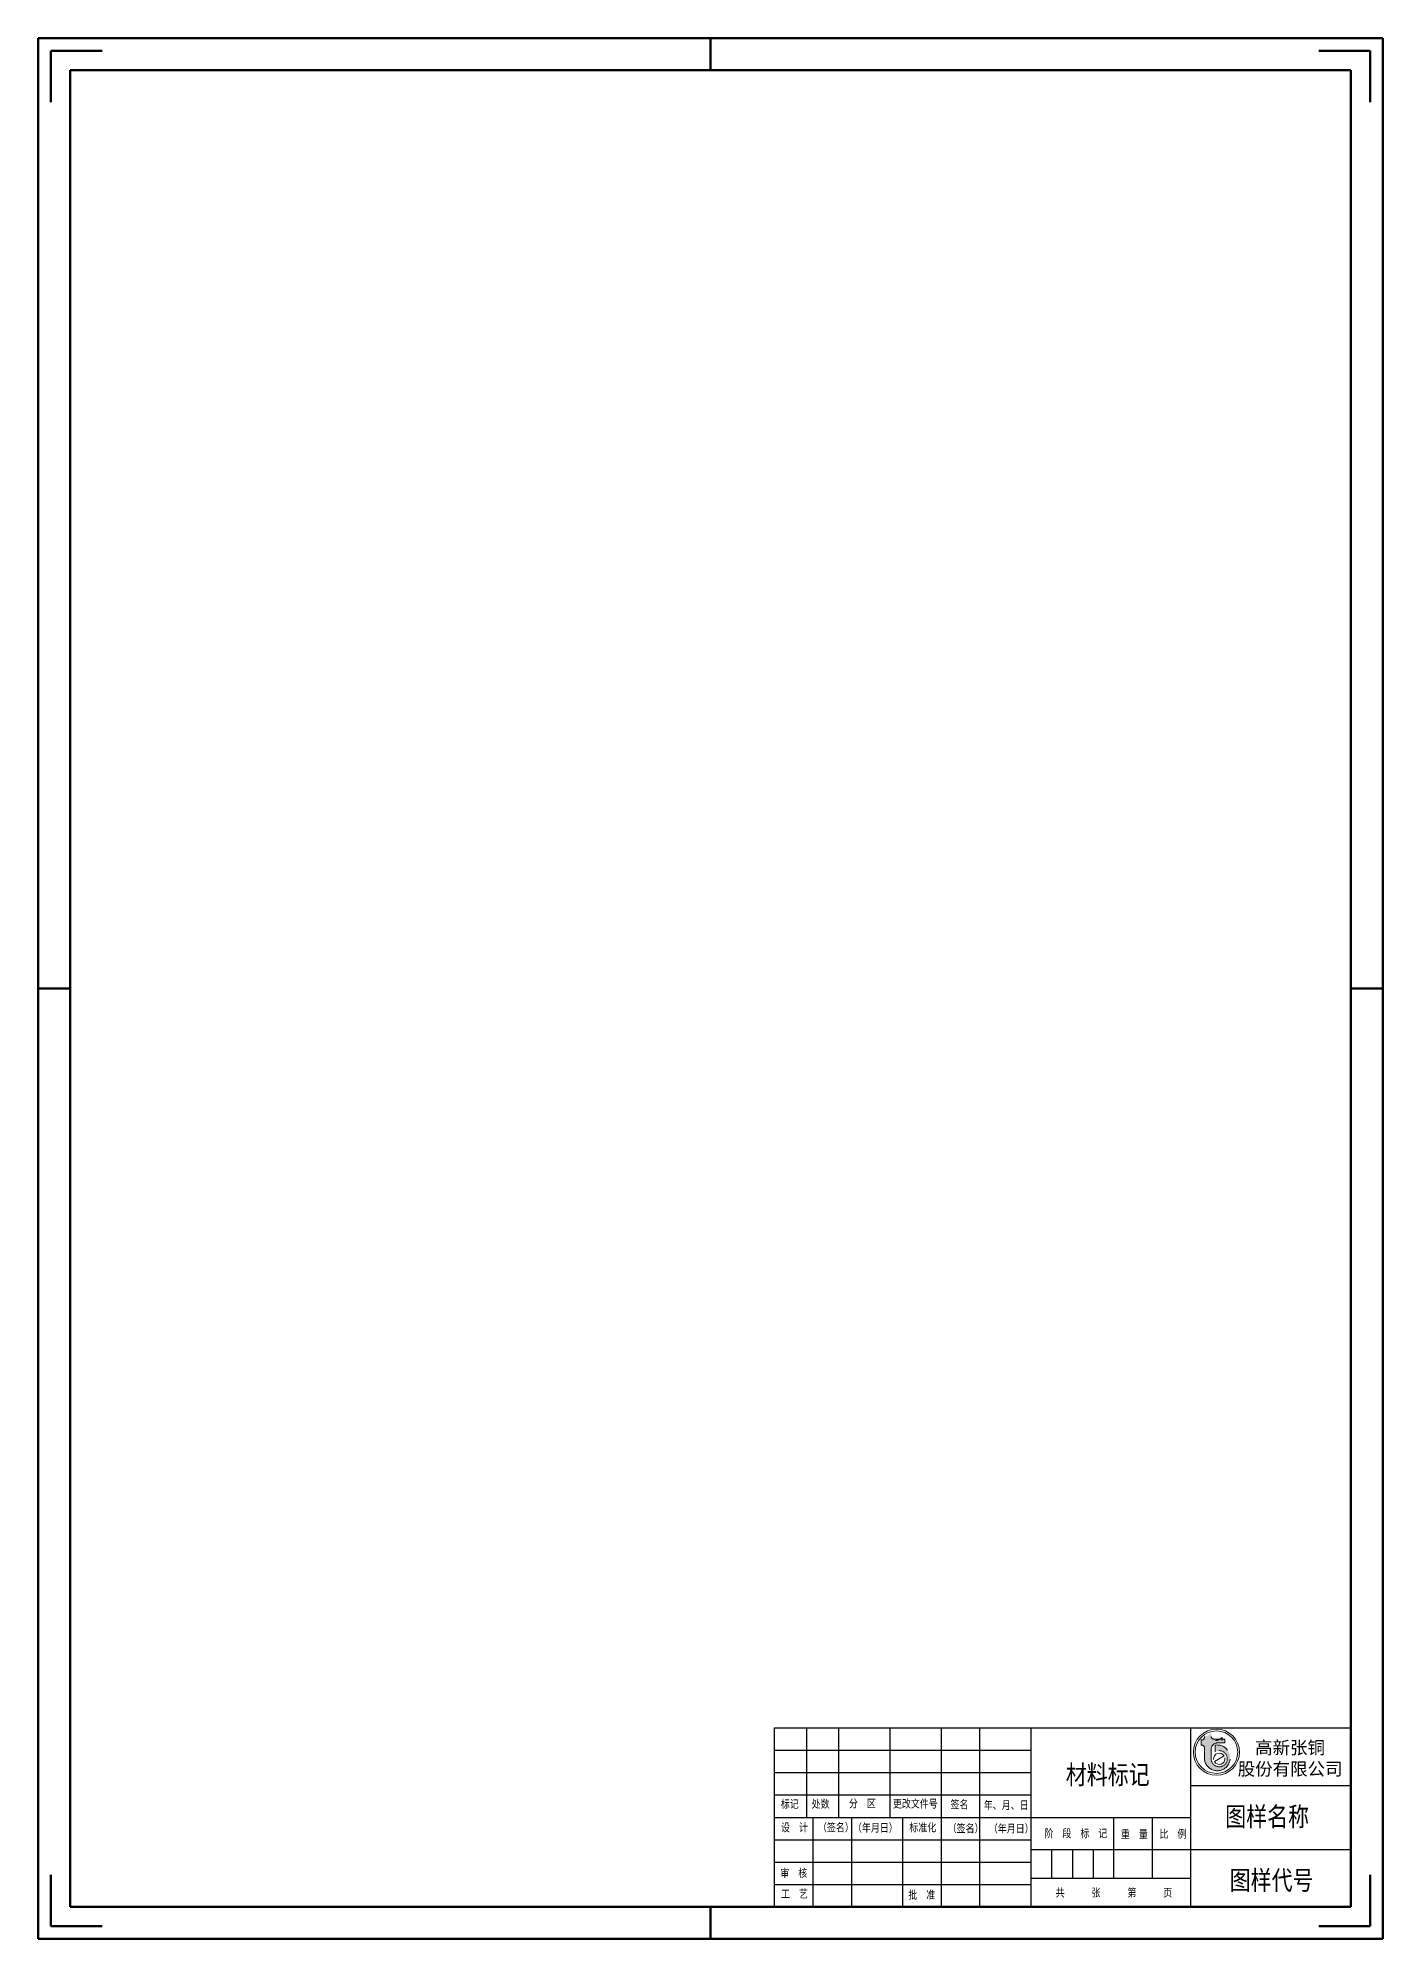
# Model space of a CAD drawing. Header units: millimetres. Extents: x 7185 to 8632, y 1238 to 2847.
# Drawn here: x 8212 to 8632, y 2253 to 2847 of the extents above; entities that cross this region are included whole.
import ezdxf

# ---------------------------------------------------------------- set-up
doc = ezdxf.new("R2010")
doc.units = ezdxf.units.MM
doc.linetypes.add('ACAD_ISO02W100', pattern=[15, 12, -3])
for name, color, linetype, lineweight in [('总内框线', 7, 'Continuous', 50), ('标注层', 3, 'Continuous', 25), ('虚线层', 4, 'ACAD_ISO02W100', 25)]:
    doc.layers.add(name, color=color, linetype=linetype, lineweight=lineweight)
doc.styles.get("Standard").update_dxf_attribs({"font": 'txt', "bigfont": 'gbcbig.shx'})
doc.styles.add('陈杰（2）', font='gbenor.shx', dxfattribs={"width": 0.8, "bigfont": 'gbcbig.shx'})

msp = doc.modelspace()

# ---------------------------------------------------------------- hatches: boundary and pattern name
at = {"layer": '虚线层', "linetype": 'Continuous', "lineweight": 18}
msp.add_hatch(color=1, dxfattribs=at).paths.add_polyline_path([(8575.28, 2313.55), (8575.48, 2313.55), (8575.61, 2313.54), (8575.73, 2313.51), (8575.85, 2313.46), (8575.96, 2313.39), (8576.05, 2313.31), (8576.13, 2313.21), (8576.2, 2313.11), (8576.25, 2312.99), (8576.28, 2312.87), (8576.29, 2312.74), (8576.29, 2309.31), (8576.38, 2308.67), (8576.58, 2308.05), (8576.87, 2307.48), (8577.24, 2306.96), (8577.7, 2306.5), (8578.22, 2306.13), (8578.8, 2305.84), (8579.42, 2305.65), (8580.05, 2305.55), (8580.7, 2305.57), (8581.33, 2305.68), (8581.94, 2305.89), (8582.51, 2306.2), (8583.02, 2306.6), (8583.46, 2307.07), (8583.82, 2307.6), (8584.09, 2308.19), (8584.26, 2308.81), (8584.33, 2309.45), (8584.3, 2310.09), (8584.16, 2310.73), (8583.93, 2311.33), (8583.6, 2311.88), (8583.19, 2312.38), (8582.71, 2312.8), (8582.16, 2313.15), (8581.57, 2313.4), (8580.94, 2313.55), (8580.3, 2313.6), (8579.65, 2313.55), (8579.65, 2311.49), (8580.03, 2311.66), (8580.42, 2311.77), (8580.83, 2311.82), (8581.24, 2311.8), (8581.64, 2311.71), (8582.03, 2311.56), (8582.38, 2311.35), (8582.69, 2311.09), (8582.96, 2310.77), (8583.17, 2310.42), (8583.32, 2310.04), (8583.41, 2309.63), (8583.43, 2309.22), (8583.38, 2308.82), (8583.27, 2308.42), (8583.09, 2308.05), (8582.86, 2307.71), (8582.57, 2307.41), (8582.24, 2307.17), (8581.88, 2306.98), (8581.48, 2306.86), (8581.08, 2306.8), (8580.67, 2306.8), (8580.26, 2306.88), (8579.87, 2307.01), (8579.51, 2307.21), (8579.19, 2307.47), (8578.92, 2307.77), (8578.69, 2308.12), (8578.53, 2308.5), (8578.43, 2308.9), (8578.4, 2309.31), (8578.4, 2312.24), (8578.43, 2312.63), (8578.55, 2313.01), (8578.74, 2313.36), (8578.99, 2313.66), (8579.29, 2313.91), (8579.64, 2314.1), (8580.02, 2314.21), (8580.41, 2314.25), (8582.7, 2314.25), (8582.7, 2315.46), (8579.2, 2315.46), (8579.08, 2315.47), (8578.95, 2315.5), (8578.84, 2315.55), (8578.73, 2315.61), (8578.63, 2315.69), (8578.55, 2315.79), (8578.48, 2315.9), (8578.44, 2316.01), (8578.41, 2316.14), (8578.4, 2316.26), (8578.4, 2317.27), (8577.29, 2316.53), (8576.29, 2316.26), (8576.29, 2315.96), (8576.28, 2315.83), (8576.25, 2315.71), (8576.2, 2315.6), (8576.13, 2315.49), (8576.05, 2315.39), (8575.96, 2315.31), (8575.85, 2315.24), (8575.73, 2315.19), (8575.61, 2315.17), (8575.48, 2315.16), (8575.28, 2315.16)])

# ---------------------------------------------------------------- linework, layer by layer
for p, q in [((8442.04, 2318.98), (8622.04, 2318.98)), ((8442.04, 2262.98), (8442.04, 2318.98)), ((8452.04, 2318.98), (8452.04, 2290.98)), ((8462.04, 2318.98), (8462.04, 2290.98)), ((8478.04, 2318.98), (8478.04, 2290.98)), ((8494.04, 2318.98), (8494.04, 2290.98)), ((8506.04, 2318.98), (8506.04, 2262.98)), ((8522.04, 2318.98), (8522.04, 2262.98)), ((8572.04, 2262.98), (8572.04, 2318.98)), ((8622.04, 2318.98), (8622.04, 2262.98)), ((8442.04, 2311.98), (8522.04, 2311.98)), ((8442.04, 2304.98), (8522.04, 2304.98)), ((8572.04, 2300.98), (8622.04, 2300.98)), ((8442.04, 2297.98), (8522.04, 2297.98)), ((8442.04, 2290.98), (8572.04, 2290.98)), ((8454.04, 2290.98), (8454.04, 2262.98)), ((8466.04, 2290.98), (8466.04, 2262.98)), ((8482.04, 2290.98), (8482.04, 2262.98)), ((8494.04, 2290.98), (8494.04, 2262.98)), ((8548.04, 2271.98), (8548.04, 2290.98)), ((8560.04, 2271.98), (8560.04, 2290.98)), ((8442.04, 2283.98), (8522.04, 2283.98)), ((8522.04, 2280.98), (8572.04, 2280.98)), ((8528.54, 2280.98), (8528.54, 2271.98)), ((8535.04, 2280.98), (8535.04, 2271.98)), ((8541.54, 2280.98), (8541.54, 2271.98)), ((8572.04, 2280.98), (8622.04, 2280.98)), ((8442.04, 2276.98), (8522.04, 2276.98)), ((8442.04, 2269.98), (8522.04, 2269.98)), ((8522.04, 2271.98), (8572.04, 2271.98)), ((8622.04, 2262.98), (8442.04, 2262.98))]:
    msp.add_line(p, q)
at = {"layer": '总内框线'}
for p, q in [((8632.04, 2846.98), (8212.04, 2846.98)), ((8212.04, 2846.98), (8212.04, 2252.98)), ((8422.04, 2836.98), (8422.04, 2846.98)), ((8632.04, 2252.98), (8632.04, 2846.98)), ((8216.04, 2842.98), (8232.04, 2842.98)), ((8216.04, 2842.98), (8216.04, 2826.98)), ((8628.04, 2842.98), (8612.04, 2842.98)), ((8628.04, 2842.98), (8628.04, 2826.98)), ((8622.04, 2836.98), (8222.04, 2836.98)), ((8222.04, 2836.98), (8222.04, 2262.98)), ((8622.04, 2262.98), (8622.04, 2836.98)), ((8212.04, 2549.98), (8222.04, 2549.98)), ((8622.04, 2549.98), (8632.04, 2549.98)), ((8216.04, 2256.98), (8216.04, 2272.98)), ((8628.04, 2256.98), (8628.04, 2272.98)), ((8222.04, 2262.98), (8622.04, 2262.98)), ((8422.04, 2252.98), (8422.04, 2262.98)), ((8212.04, 2252.98), (8632.04, 2252.98)), ((8216.04, 2256.98), (8232.04, 2256.98)), ((8628.04, 2256.98), (8612.04, 2256.98))]:
    msp.add_line(p, q, dxfattribs=at)
at = {"layer": '虚线层', "color": 1, "lineweight": 18}
for p, q in [((8575.28, 2315.16), (8575.28, 2313.55)), ((8575.48, 2315.16), (8575.28, 2315.16)), ((8575.48, 2313.55), (8575.28, 2313.55)), ((8576.29, 2315.96), (8576.29, 2316.26)), ((8576.29, 2309.31), (8576.29, 2312.74)), ((8578.4, 2309.31), (8578.4, 2312.24)), ((8582.7, 2315.46), (8579.2, 2315.46)), ((8579.65, 2313.55), (8579.65, 2311.49)), ((8582.7, 2314.25), (8580.41, 2314.25)), ((8581.85, 2314.98), (8581.85, 2315.98)), ((8582.7, 2314.25), (8582.7, 2315.46))]:
    msp.add_line(p, q, dxfattribs=at)
at = {"layer": '虚线层', "color": 1, "linetype": 'Continuous', "lineweight": 18}
msp.add_line((8579.39, 2308.43), (8582.44, 2310.19), dxfattribs=at)
for radius in [7.2, 6.64]:
    msp.add_circle((8580.03, 2311.35), radius, dxfattribs=at)
at = {"layer": '虚线层', "color": 1, "lineweight": 18}
for centre, radius, start, end in [((8575.48, 2315.96), 0.805, 270, 0), ((8575.48, 2312.74), 0.805, 0, 90), ((8580.3, 2309.57), 4.03, 183.78381, 99.29956), ((8579.2, 2316.26), 0.805, 180, 270), ((8580.41, 2312.24), 2.01, 90, 180), ((8580.91, 2309.31), 2.52, 180, 120)]:
    msp.add_arc(centre, radius, start, end, dxfattribs=at)
at = {"layer": '虚线层', "color": 1, "linetype": 'Continuous', "lineweight": 18}
for start, end in [(30, 187.49188), (210, 7.49188)]:
    msp.add_arc((8580.91, 2309.31), 1.76, start, end, dxfattribs=at)
at = {"layer": '虚线层', "color": 1, "lineweight": 18}
msp.add_spline([(8581.85, 2315.98), (8580.74, 2315.24), (8579.74, 2314.98)], degree=3, dxfattribs=at)

# ---------------------------------------------------------------- texts
at = {"width": 93.0193, "attachment_point": 1, "style": '陈杰（2）'}
for s, insert, char_height in [('{\\fSimSun|b0|i0|c134|p2;材料标记}', (8533, 2307.34), 6), ('{\\fSimSun|b0|i0|c134|p2;标记}', (8443.99, 2296.42), 2.5), ('{\\fSimSun|b0|i0|c134|p2;处数}', (8453.61, 2296.44), 2.5), ('{\\fSimSun|b0|i0|c134|p2;分\u3000区}', (8465.27, 2296.56), 2.5), ('{\\fSimSun|b0|i0|c134|p2;更改文件号}', (8479.01, 2296.5), 2.5), ('{\\fSimSun|b0|i0|c134|p2;签名}', (8496.99, 2296.25), 2.5), ('{\\fSimSun|b0|i0|c134|p2;年、月、日}', (8507.39, 2296.05), 2.5), ('{\\fSimSun|b0|i0|c134|p2;图样名称}', (8582.77, 2294.22), 6), ('{\\fSimSun|b0|i0|c134|p2;设\u3000计}', (8444.05, 2289.08), 2.5), ('{\\fSimSun|b0|i0|c134|p2;（签名）}', (8455.59, 2289.08), 2.5), ('{\\fSimSun|b0|i0|c134|p2;\u3000（年月日）}', (8463.72, 2288.97), 2.5), ('{\\fSimSun|b0|i0|c134|p2;标准化}', (8484.13, 2289.07), 2.5), ('{\\fSimSun|b0|i0|c134|p2;（签名）}', (8496.09, 2288.82), 2.5), ('{\\fSimSun|b0|i0|c134|p2;（年月日）}', (8508.96, 2288.72), 2.5), ('{\\fSimSun|b0|i0|c134|p2;阶\u3000段\u3000标\u3000记}', (8526.34, 2287.23), 2.5), ('{\\fSimSun|b0|i0|c134|p2;重\u3000量}', (8550.22, 2287), 2.5), ('{\\fSimSun|b0|i0|c134|p2;比\u3000例}', (8562.28, 2287.07), 2.5), ('{\\fSimSun|b0|i0|c134|p2;审\u3000核}', (8443.85, 2274.81), 2.5), ('{\\fSimSun|b0|i0|c134|p2;图样代号}', (8584.17, 2274.34), 6), ('{\\fSimSun|b0|i0|c134|p2;共\u3000\u3000\u3000张\u3000\u3000\u3000第\u3000\u3000\u3000页}', (8529.83, 2268.71), 2.5), ('{\\fSimSun|b0|i0|c134|p2;工\u3000艺}', (8444.05, 2268.33), 2.5), ('{\\fSimSun|b0|i0|c134|p2;批\u3000准}', (8483.82, 2268.01), 2.5)]:
    msp.add_mtext(s, dxfattribs=dict(at, insert=insert, char_height=char_height))
at = {"layer": '标注层', "insert": (8603.03, 2309.21), "char_height": 4, "attachment_point": 5, "rotation": 0.03095}
msp.add_mtext('{\\fKaiTi_GB2312|b0|i0|c134|p49;高新张铜\\P股份有限公司}', dxfattribs=at)

doc.saveas('drawing.dxf')
